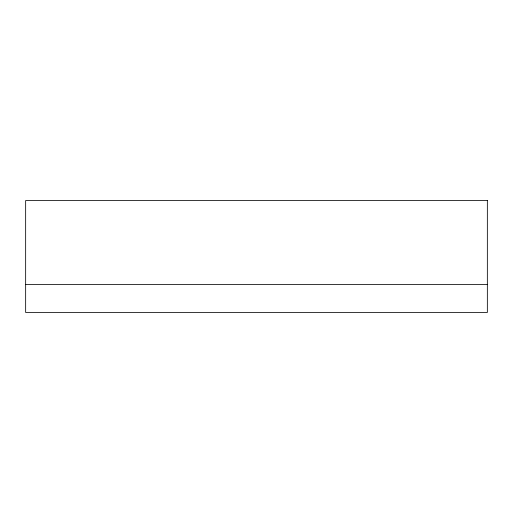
<?xml version="1.0" encoding="UTF-8"?>
<svg xmlns="http://www.w3.org/2000/svg" width="513" height="513" viewBox="0 0 513 513"><rect width="100%" height="100%" fill="white"/><g stroke="black" fill="none" stroke-linecap="round" stroke-linejoin="round"><path stroke-width="0.77" d="M25.65 284.484L487.35 284.484M487.35 200.538L25.65 200.538L25.65 312.462L487.35 312.462L487.35 200.538"/></g></svg>
